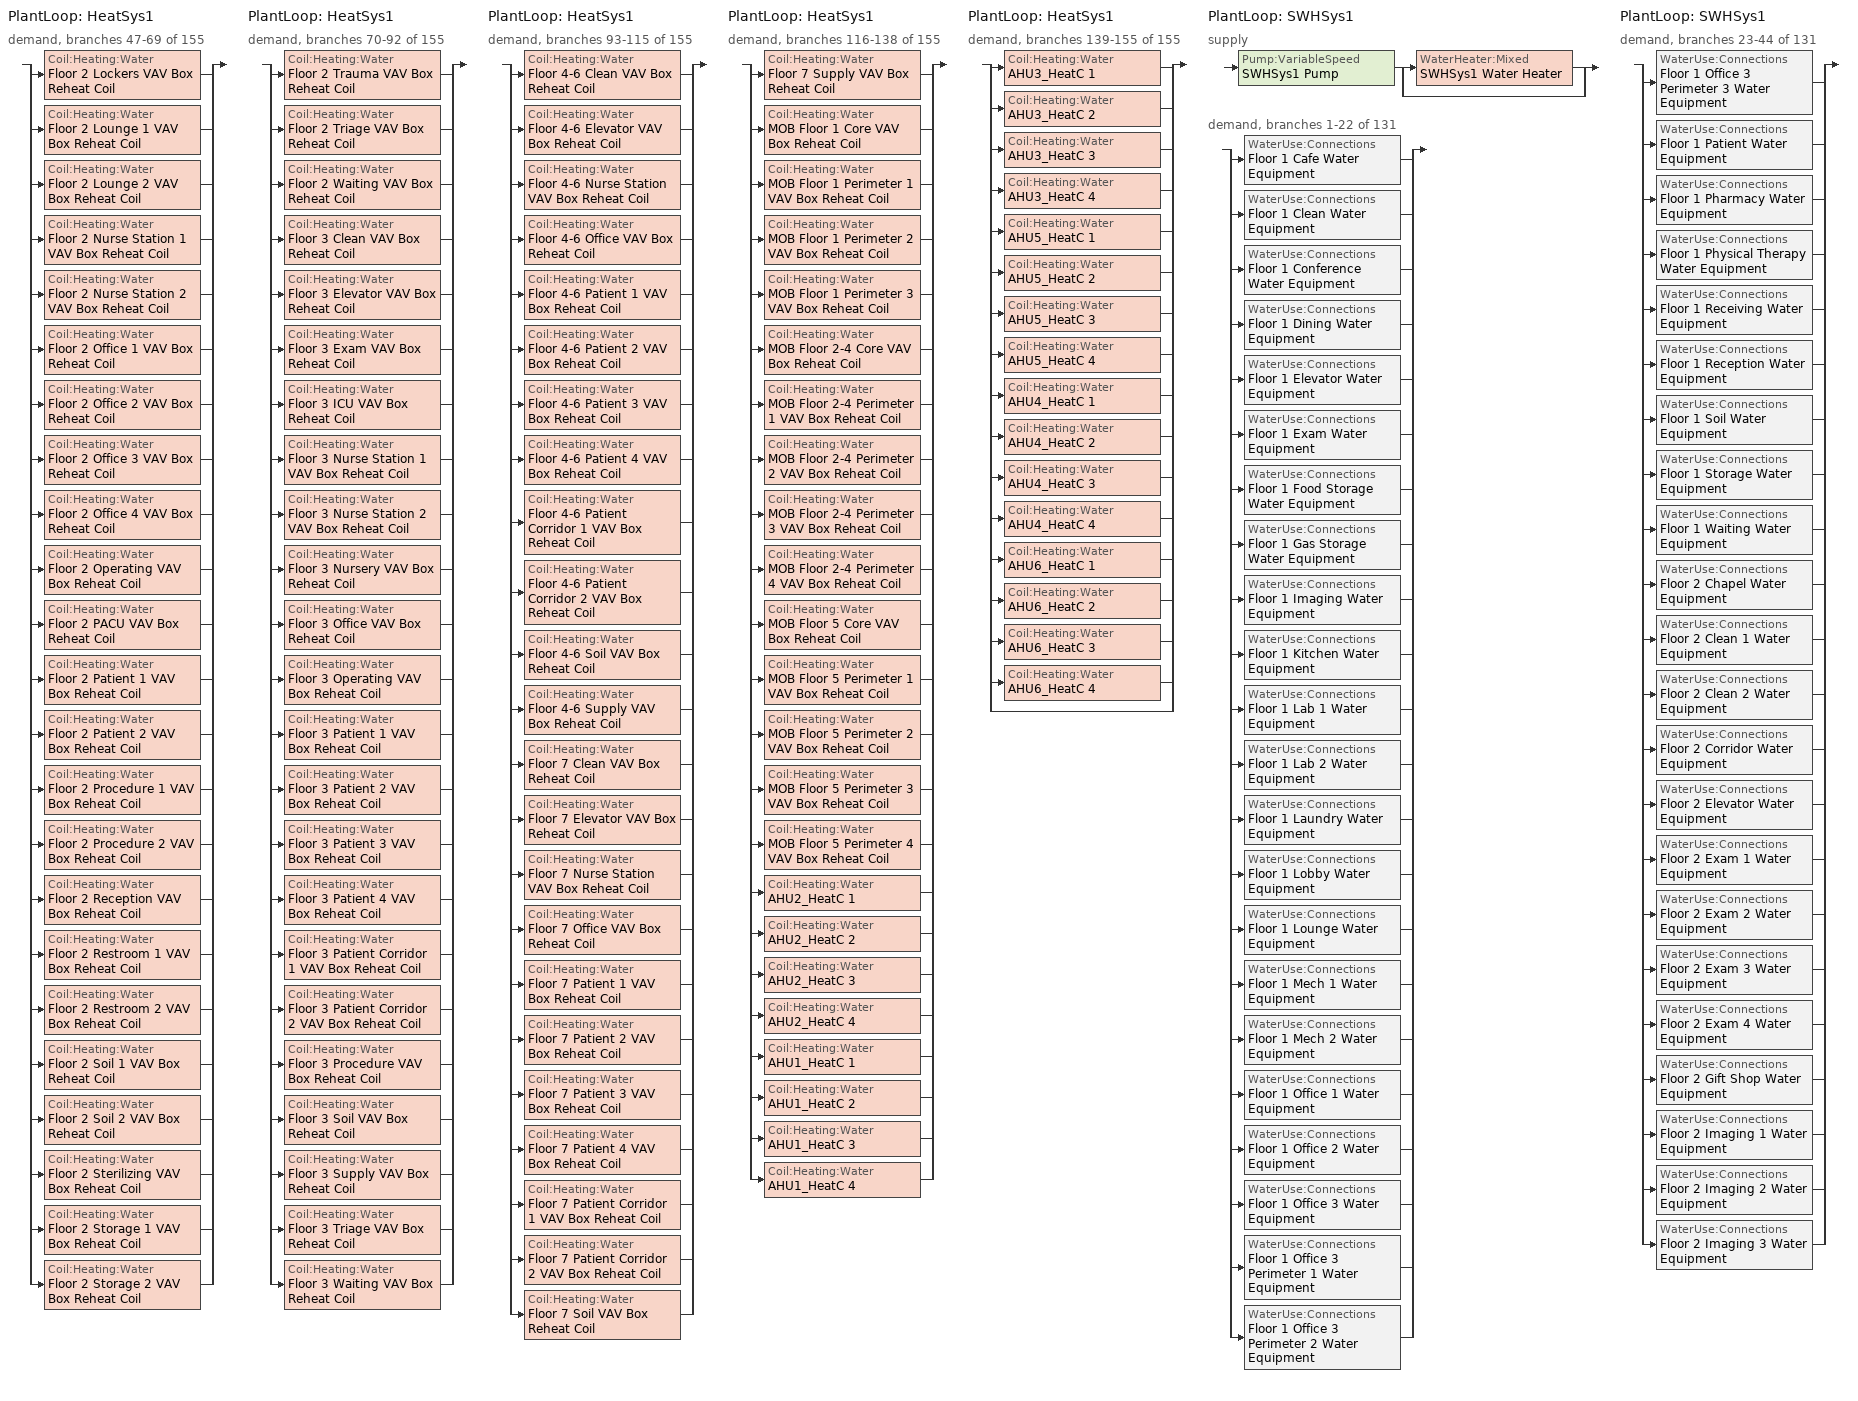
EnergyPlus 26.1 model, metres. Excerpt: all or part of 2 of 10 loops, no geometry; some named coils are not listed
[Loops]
PlantLoop 'HeatSys1'
 demand, branches 47-69 of 155: split
  | Coil:Heating:Water 'Floor 2 Lockers VAV Box Reheat Coil'
  | Coil:Heating:Water 'Floor 2 Lounge 1 VAV Box Reheat Coil'
  | Coil:Heating:Water 'Floor 2 Lounge 2 VAV Box Reheat Coil'
  | Coil:Heating:Water 'Floor 2 Nurse Station 1 VAV Box Reheat Coil'
  | Coil:Heating:Water 'Floor 2 Nurse Station 2 VAV Box Reheat Coil'
  | Coil:Heating:Water 'Floor 2 Office 1 VAV Box Reheat Coil'
  | Coil:Heating:Water 'Floor 2 Office 2 VAV Box Reheat Coil'
  | Coil:Heating:Water 'Floor 2 Office 3 VAV Box Reheat Coil'
  | Coil:Heating:Water 'Floor 2 Office 4 VAV Box Reheat Coil'
  | Coil:Heating:Water 'Floor 2 Operating VAV Box Reheat Coil'
  | Coil:Heating:Water 'Floor 2 PACU VAV Box Reheat Coil'
  | Coil:Heating:Water 'Floor 2 Patient 1 VAV Box Reheat Coil'
  | Coil:Heating:Water 'Floor 2 Patient 2 VAV Box Reheat Coil'
  | Coil:Heating:Water 'Floor 2 Procedure 1 VAV Box Reheat Coil'
  | Coil:Heating:Water 'Floor 2 Procedure 2 VAV Box Reheat Coil'
  | Coil:Heating:Water 'Floor 2 Reception VAV Box Reheat Coil'
  | Coil:Heating:Water 'Floor 2 Restroom 1 VAV Box Reheat Coil'
  | Coil:Heating:Water 'Floor 2 Restroom 2 VAV Box Reheat Coil'
  | Coil:Heating:Water 'Floor 2 Soil 1 VAV Box Reheat Coil'
  | Coil:Heating:Water 'Floor 2 Soil 2 VAV Box Reheat Coil'
  | Coil:Heating:Water 'Floor 2 Sterilizing VAV Box Reheat Coil'
  | Coil:Heating:Water 'Floor 2 Storage 1 VAV Box Reheat Coil'
  | Coil:Heating:Water 'Floor 2 Storage 2 VAV Box Reheat Coil'
PlantLoop 'HeatSys1'
 demand, branches 70-92 of 155: split
  | Coil:Heating:Water 'Floor 2 Trauma VAV Box Reheat Coil'
  | Coil:Heating:Water 'Floor 2 Triage VAV Box Reheat Coil'
  | Coil:Heating:Water 'Floor 2 Waiting VAV Box Reheat Coil'
  | Coil:Heating:Water 'Floor 3 Clean VAV Box Reheat Coil'
  | Coil:Heating:Water 'Floor 3 Elevator VAV Box Reheat Coil'
  | Coil:Heating:Water 'Floor 3 Exam VAV Box Reheat Coil'
  | Coil:Heating:Water 'Floor 3 ICU VAV Box Reheat Coil'
  | Coil:Heating:Water 'Floor 3 Nurse Station 1 VAV Box Reheat Coil'
  | Coil:Heating:Water 'Floor 3 Nurse Station 2 VAV Box Reheat Coil'
  | Coil:Heating:Water 'Floor 3 Nursery VAV Box Reheat Coil'
  | Coil:Heating:Water 'Floor 3 Office VAV Box Reheat Coil'
  | Coil:Heating:Water 'Floor 3 Operating VAV Box Reheat Coil'
  | Coil:Heating:Water 'Floor 3 Patient 1 VAV Box Reheat Coil'
  | Coil:Heating:Water 'Floor 3 Patient 2 VAV Box Reheat Coil'
  | Coil:Heating:Water 'Floor 3 Patient 3 VAV Box Reheat Coil'
  | Coil:Heating:Water 'Floor 3 Patient 4 VAV Box Reheat Coil'
  | Coil:Heating:Water 'Floor 3 Patient Corridor 1 VAV Box Reheat Coil'
  | Coil:Heating:Water 'Floor 3 Patient Corridor 2 VAV Box Reheat Coil'
  | Coil:Heating:Water 'Floor 3 Procedure VAV Box Reheat Coil'
  | Coil:Heating:Water 'Floor 3 Soil VAV Box Reheat Coil'
  | Coil:Heating:Water 'Floor 3 Supply VAV Box Reheat Coil'
  | Coil:Heating:Water 'Floor 3 Triage VAV Box Reheat Coil'
  | Coil:Heating:Water 'Floor 3 Waiting VAV Box Reheat Coil'
PlantLoop 'HeatSys1'
 demand, branches 93-115 of 155: split
  | Coil:Heating:Water 'Floor 4-6 Clean VAV Box Reheat Coil'
  | Coil:Heating:Water 'Floor 4-6 Elevator VAV Box Reheat Coil'
  | Coil:Heating:Water 'Floor 4-6 Nurse Station VAV Box Reheat Coil'
  | Coil:Heating:Water 'Floor 4-6 Office VAV Box Reheat Coil'
  | Coil:Heating:Water 'Floor 4-6 Patient 1 VAV Box Reheat Coil'
  | Coil:Heating:Water 'Floor 4-6 Patient 2 VAV Box Reheat Coil'
  | Coil:Heating:Water 'Floor 4-6 Patient 3 VAV Box Reheat Coil'
  | Coil:Heating:Water 'Floor 4-6 Patient 4 VAV Box Reheat Coil'
  | Coil:Heating:Water 'Floor 4-6 Patient Corridor 1 VAV Box Reheat Coil'
  | Coil:Heating:Water 'Floor 4-6 Patient Corridor 2 VAV Box Reheat Coil'
  | Coil:Heating:Water 'Floor 4-6 Soil VAV Box Reheat Coil'
  | Coil:Heating:Water 'Floor 4-6 Supply VAV Box Reheat Coil'
  | Coil:Heating:Water 'Floor 7 Clean VAV Box Reheat Coil'
  | Coil:Heating:Water 'Floor 7 Elevator VAV Box Reheat Coil'
  | Coil:Heating:Water 'Floor 7 Nurse Station VAV Box Reheat Coil'
  | Coil:Heating:Water 'Floor 7 Office VAV Box Reheat Coil'
  | Coil:Heating:Water 'Floor 7 Patient 1 VAV Box Reheat Coil'
  | Coil:Heating:Water 'Floor 7 Patient 2 VAV Box Reheat Coil'
  | Coil:Heating:Water 'Floor 7 Patient 3 VAV Box Reheat Coil'
  | Coil:Heating:Water 'Floor 7 Patient 4 VAV Box Reheat Coil'
  | Coil:Heating:Water 'Floor 7 Patient Corridor 1 VAV Box Reheat Coil'
  | Coil:Heating:Water 'Floor 7 Patient Corridor 2 VAV Box Reheat Coil'
  | Coil:Heating:Water 'Floor 7 Soil VAV Box Reheat Coil'
PlantLoop 'HeatSys1'
 demand, branches 116-138 of 155: split
  | Coil:Heating:Water 'Floor 7 Supply VAV Box Reheat Coil'
  | Coil:Heating:Water 'MOB Floor 1 Core VAV Box Reheat Coil'
  | Coil:Heating:Water 'MOB Floor 1 Perimeter 1 VAV Box Reheat Coil'
  | Coil:Heating:Water 'MOB Floor 1 Perimeter 2 VAV Box Reheat Coil'
  | Coil:Heating:Water 'MOB Floor 1 Perimeter 3 VAV Box Reheat Coil'
  | Coil:Heating:Water 'MOB Floor 2-4 Core VAV Box Reheat Coil'
  | Coil:Heating:Water 'MOB Floor 2-4 Perimeter 1 VAV Box Reheat Coil'
  | Coil:Heating:Water 'MOB Floor 2-4 Perimeter 2 VAV Box Reheat Coil'
  | Coil:Heating:Water 'MOB Floor 2-4 Perimeter 3 VAV Box Reheat Coil'
  | Coil:Heating:Water 'MOB Floor 2-4 Perimeter 4 VAV Box Reheat Coil'
  | Coil:Heating:Water 'MOB Floor 5 Core VAV Box Reheat Coil'
  | Coil:Heating:Water 'MOB Floor 5 Perimeter 1 VAV Box Reheat Coil'
  | Coil:Heating:Water 'MOB Floor 5 Perimeter 2 VAV Box Reheat Coil'
  | Coil:Heating:Water 'MOB Floor 5 Perimeter 3 VAV Box Reheat Coil'
  | Coil:Heating:Water 'MOB Floor 5 Perimeter 4 VAV Box Reheat Coil'
  | Coil:Heating:Water 'AHU2_HeatC 1'
  | Coil:Heating:Water 'AHU2_HeatC 2'
  | Coil:Heating:Water 'AHU2_HeatC 3'
  | Coil:Heating:Water 'AHU2_HeatC 4'
  | Coil:Heating:Water 'AHU1_HeatC 1'
  | Coil:Heating:Water 'AHU1_HeatC 2'
  | Coil:Heating:Water 'AHU1_HeatC 3'
  | Coil:Heating:Water 'AHU1_HeatC 4'
PlantLoop 'HeatSys1'
 demand, branches 139-155 of 155: split
  | Coil:Heating:Water 'AHU3_HeatC 1'
  | Coil:Heating:Water 'AHU3_HeatC 2'
  | Coil:Heating:Water 'AHU3_HeatC 3'
  | Coil:Heating:Water 'AHU3_HeatC 4'
  | Coil:Heating:Water 'AHU5_HeatC 1'
  | Coil:Heating:Water 'AHU5_HeatC 2'
  | Coil:Heating:Water 'AHU5_HeatC 3'
  | Coil:Heating:Water 'AHU5_HeatC 4'
  | Coil:Heating:Water 'AHU4_HeatC 1'
  | Coil:Heating:Water 'AHU4_HeatC 2'
  | Coil:Heating:Water 'AHU4_HeatC 3'
  | Coil:Heating:Water 'AHU4_HeatC 4'
  | Coil:Heating:Water 'AHU6_HeatC 1'
  | Coil:Heating:Water 'AHU6_HeatC 2'
  | Coil:Heating:Water 'AHU6_HeatC 3'
  | Coil:Heating:Water 'AHU6_HeatC 4'
  | bypass
PlantLoop 'SWHSys1'
 supply: Pump:VariableSpeed 'SWHSys1 Pump' > split
  | WaterHeater:Mixed 'SWHSys1 Water Heater'
  | bypass
 demand, branches 1-22 of 131: split
  | WaterUse:Connections 'Floor 1 Cafe Water Equipment'
  | WaterUse:Connections 'Floor 1 Clean Water Equipment'
  | WaterUse:Connections 'Floor 1 Conference Water Equipment'
  | WaterUse:Connections 'Floor 1 Dining Water Equipment'
  | WaterUse:Connections 'Floor 1 Elevator Water Equipment'
  | WaterUse:Connections 'Floor 1 Exam Water Equipment'
  | WaterUse:Connections 'Floor 1 Food Storage Water Equipment'
  | WaterUse:Connections 'Floor 1 Gas Storage Water Equipment'
  | WaterUse:Connections 'Floor 1 Imaging Water Equipment'
  | WaterUse:Connections 'Floor 1 Kitchen Water Equipment'
  | WaterUse:Connections 'Floor 1 Lab 1 Water Equipment'
  | WaterUse:Connections 'Floor 1 Lab 2 Water Equipment'
  | WaterUse:Connections 'Floor 1 Laundry Water Equipment'
  | WaterUse:Connections 'Floor 1 Lobby Water Equipment'
  | WaterUse:Connections 'Floor 1 Lounge Water Equipment'
  | WaterUse:Connections 'Floor 1 Mech 1 Water Equipment'
  | WaterUse:Connections 'Floor 1 Mech 2 Water Equipment'
  | WaterUse:Connections 'Floor 1 Office 1 Water Equipment'
  | WaterUse:Connections 'Floor 1 Office 2 Water Equipment'
  | WaterUse:Connections 'Floor 1 Office 3 Water Equipment'
  | WaterUse:Connections 'Floor 1 Office 3 Perimeter 1 Water Equipment'
  | WaterUse:Connections 'Floor 1 Office 3 Perimeter 2 Water Equipment'
PlantLoop 'SWHSys1'
 demand, branches 23-44 of 131: split
  | WaterUse:Connections 'Floor 1 Office 3 Perimeter 3 Water Equipment'
  | WaterUse:Connections 'Floor 1 Patient Water Equipment'
  | WaterUse:Connections 'Floor 1 Pharmacy Water Equipment'
  | WaterUse:Connections 'Floor 1 Physical Therapy Water Equipment'
  | WaterUse:Connections 'Floor 1 Receiving Water Equipment'
  | WaterUse:Connections 'Floor 1 Reception Water Equipment'
  | WaterUse:Connections 'Floor 1 Soil Water Equipment'
  | WaterUse:Connections 'Floor 1 Storage Water Equipment'
  | WaterUse:Connections 'Floor 1 Waiting Water Equipment'
  | WaterUse:Connections 'Floor 2 Chapel Water Equipment'
  | WaterUse:Connections 'Floor 2 Clean 1 Water Equipment'
  | WaterUse:Connections 'Floor 2 Clean 2 Water Equipment'
  | WaterUse:Connections 'Floor 2 Corridor Water Equipment'
  | WaterUse:Connections 'Floor 2 Elevator Water Equipment'
  | WaterUse:Connections 'Floor 2 Exam 1 Water Equipment'
  | WaterUse:Connections 'Floor 2 Exam 2 Water Equipment'
  | WaterUse:Connections 'Floor 2 Exam 3 Water Equipment'
  | WaterUse:Connections 'Floor 2 Exam 4 Water Equipment'
  | WaterUse:Connections 'Floor 2 Gift Shop Water Equipment'
  | WaterUse:Connections 'Floor 2 Imaging 1 Water Equipment'
  | WaterUse:Connections 'Floor 2 Imaging 2 Water Equipment'
  | WaterUse:Connections 'Floor 2 Imaging 3 Water Equipment'
[Coil:Heating:Water] Availability schedule=ALWAYS_ON; Maximum water flow rate=Autosize; Performance input method=UFactorTimesAreaAndDesignWaterFlowRate; Rated capacity=Autosize; Rated inlet air temperature=16.6; Rated inlet water temperature=82.2; Rated outlet air temperature=32.2; Rated outlet water temperature=71.1; U factor times area value=Autosize
Floor 2 Lockers VAV Box Reheat Coil; Floor 2 Lounge 1 VAV Box Reheat Coil; Floor 2 Lounge 2 VAV Box Reheat Coil; Floor 2 Nurse Station 1 VAV Box Reheat Coil; Floor 2 Nurse Station 2 VAV Box Reheat Coil; Floor 2 Office 1 VAV Box Reheat Coil; Floor 2 Office 2 VAV Box Reheat Coil; Floor 2 Office 3 VAV Box Reheat Coil; Floor 2 Office 4 VAV Box Reheat Coil; Floor 2 Operating VAV Box Reheat Coil; Floor 2 PACU VAV Box Reheat Coil; Floor 2 Patient 1 VAV Box Reheat Coil; Floor 2 Patient 2 VAV Box Reheat Coil; Floor 2 Procedure 1 VAV Box Reheat Coil; Floor 2 Procedure 2 VAV Box Reheat Coil; Floor 2 Reception VAV Box Reheat Coil; Floor 2 Restroom 1 VAV Box Reheat Coil; Floor 2 Restroom 2 VAV Box Reheat Coil; Floor 2 Soil 1 VAV Box Reheat Coil; Floor 2 Soil 2 VAV Box Reheat Coil; Floor 2 Sterilizing VAV Box Reheat Coil; Floor 2 Storage 1 VAV Box Reheat Coil; Floor 2 Storage 2 VAV Box Reheat Coil; Floor 2 Trauma VAV Box Reheat Coil; Floor 2 Triage VAV Box Reheat Coil; Floor 2 Waiting VAV Box Reheat Coil; Floor 3 Clean VAV Box Reheat Coil; Floor 3 Elevator VAV Box Reheat Coil; Floor 3 Exam VAV Box Reheat Coil; Floor 3 ICU VAV Box Reheat Coil; Floor 3 Nurse Station 1 VAV Box Reheat Coil; Floor 3 Nurse Station 2 VAV Box Reheat Coil; Floor 3 Nursery VAV Box Reheat Coil; Floor 3 Office VAV Box Reheat Coil; Floor 3 Operating VAV Box Reheat Coil; Floor 3 Patient 1 VAV Box Reheat Coil; Floor 3 Patient 2 VAV Box Reheat Coil; Floor 3 Patient 3 VAV Box Reheat Coil; Floor 3 Patient 4 VAV Box Reheat Coil; Floor 3 Patient Corridor 1 VAV Box Reheat Coil; Floor 3 Patient Corridor 2 VAV Box Reheat Coil; Floor 3 Procedure VAV Box Reheat Coil; Floor 3 Soil VAV Box Reheat Coil; Floor 3 Supply VAV Box Reheat Coil; Floor 3 Triage VAV Box Reheat Coil; Floor 3 Waiting VAV Box Reheat Coil; Floor 4-6 Clean VAV Box Reheat Coil; Floor 4-6 Elevator VAV Box Reheat Coil; Floor 4-6 Nurse Station VAV Box Reheat Coil; Floor 4-6 Office VAV Box Reheat Coil; Floor 4-6 Patient 1 VAV Box Reheat Coil; Floor 4-6 Patient 2 VAV Box Reheat Coil; Floor 4-6 Patient 3 VAV Box Reheat Coil; Floor 4-6 Patient 4 VAV Box Reheat Coil; Floor 4-6 Patient Corridor 1 VAV Box Reheat Coil; Floor 4-6 Patient Corridor 2 VAV Box Reheat Coil; Floor 4-6 Soil VAV Box Reheat Coil; Floor 4-6 Supply VAV Box Reheat Coil; Floor 7 Clean VAV Box Reheat Coil; Floor 7 Elevator VAV Box Reheat Coil; Floor 7 Nurse Station VAV Box Reheat Coil; Floor 7 Office VAV Box Reheat Coil; Floor 7 Patient 1 VAV Box Reheat Coil; Floor 7 Patient 2 VAV Box Reheat Coil; Floor 7 Patient 3 VAV Box Reheat Coil; Floor 7 Patient 4 VAV Box Reheat Coil; Floor 7 Patient Corridor 1 VAV Box Reheat Coil; Floor 7 Patient Corridor 2 VAV Box Reheat Coil; Floor 7 Soil VAV Box Reheat Coil; Floor 7 Supply VAV Box Reheat Coil; MOB Floor 1 Core VAV Box Reheat Coil; MOB Floor 1 Perimeter 1 VAV Box Reheat Coil; MOB Floor 1 Perimeter 2 VAV Box Reheat Coil; MOB Floor 1 Perimeter 3 VAV Box Reheat Coil; MOB Floor 2-4 Core VAV Box Reheat Coil; MOB Floor 2-4 Perimeter 1 VAV Box Reheat Coil; MOB Floor 2-4 Perimeter 2 VAV Box Reheat Coil; MOB Floor 2-4 Perimeter 3 VAV Box Reheat Coil; MOB Floor 2-4 Perimeter 4 VAV Box Reheat Coil; MOB Floor 5 Core VAV Box Reheat Coil; MOB Floor 5 Perimeter 1 VAV Box Reheat Coil; MOB Floor 5 Perimeter 2 VAV Box Reheat Coil; MOB Floor 5 Perimeter 3 VAV Box Reheat Coil; MOB Floor 5 Perimeter 4 VAV Box Reheat Coil
[EnergyManagementSystem:Program]
Flr_2_Off_2_Coil_Reheat_Energy_Program: IF (AHU_2_CCoil_Energy > 0 && AHU_2_HCoil1_Energy > 0); SET AHU_2_Problem = AHU_2_Problem + 1; ELSEIF (Flr_2_Off_2_Load <= 0); SET Flr_2_Off_2_RE = Flr_2_Off_2_RE + Flr_2_Off_2_Coil_Energy; ELSEIF (AHU_2_HCoil1_Energy > 0 && AHU_2_CCoil_Energy == 0); SET Flr_2_Off_2_Heat = Flr_2_Off_2_Heat + Flr_2_Off_2_Coil_Energy; ELSEIF (AHU_2_CCoil_Energy > 0 && AHU_2_HCoil1_Energy == 0); SET Flr_2_Off_2_DT1 = Flr_2_Off_2_Coil_Outlet_Air_Temp - Flr_2_Off_2_Coil_Inlet_Air_Temp; SET Flr_2_Off_2_DT2 = @Max (AHU_2_CoolC_Inlet_Node_Temp - AHU_2_Fan_Out) 0; IF Flr_2_Off_2_DT1 > 0.0; SET Flr_2_Off_2_Ratio = @Min (Flr_2_Off_2_DT2 / Flr_2_Off_2_DT1) 1; ELSE; SET Flr_2_Off_2_Ratio = 1.0; ENDIF; SET Flr_2_Off_2_RE = Flr_2_Off_2_RE + (Flr_2_Off_2_Ratio * Flr_2_Off_2_Coil_Energy); SET Flr_2_Off_2_Heat = Flr_2_Off_2_Heat + ((1-Flr_2_Off_2_Ratio) * Flr_2_Off_2_Coil_Energy); ELSEIF (AHU_2_CCoil_Energy == 0 && AHU_2_HCoil1_Energy == 0); SET AHU_2_Economize = AHU_2_Economize + 1; SET Flr_2_Off_2_Heat = Flr_2_Off_2_Heat + Flr_2_Off_2_Coil_Energy; ENDIF
Flr_2_Off_3_Coil_Reheat_Energy_Program: IF (AHU_2_CCoil_Energy > 0 && AHU_2_HCoil1_Energy > 0); SET AHU_2_Problem = AHU_2_Problem + 1; ELSEIF (Flr_2_Off_3_Load <= 0); SET Flr_2_Off_3_RE = Flr_2_Off_3_RE + Flr_2_Off_3_Coil_Energy; ELSEIF (AHU_2_HCoil1_Energy > 0 && AHU_2_CCoil_Energy == 0); SET Flr_2_Off_3_Heat = Flr_2_Off_3_Heat + Flr_2_Off_3_Coil_Energy; ELSEIF (AHU_2_CCoil_Energy > 0 && AHU_2_HCoil1_Energy == 0); SET Flr_2_Off_3_DT1 = Flr_2_Off_3_Coil_Outlet_Air_Temp - Flr_2_Off_3_Coil_Inlet_Air_Temp; SET Flr_2_Off_3_DT2 = @Max (AHU_2_CoolC_Inlet_Node_Temp - AHU_2_Fan_Out) 0; IF Flr_2_Off_3_DT1 > 0.0; SET Flr_2_Off_3_Ratio = @Min (Flr_2_Off_3_DT2 / Flr_2_Off_3_DT1) 1; ELSE; SET Flr_2_Off_3_Ratio = 1.0; ENDIF; SET Flr_2_Off_3_RE = Flr_2_Off_3_RE + (Flr_2_Off_3_Ratio * Flr_2_Off_3_Coil_Energy); SET Flr_2_Off_3_Heat = Flr_2_Off_3_Heat + ((1-Flr_2_Off_3_Ratio) * Flr_2_Off_3_Coil_Energy); ELSEIF (AHU_2_CCoil_Energy == 0 && AHU_2_HCoil1_Energy == 0); SET AHU_2_Economize = AHU_2_Economize + 1; SET Flr_2_Off_3_Heat = Flr_2_Off_3_Heat + Flr_2_Off_3_Coil_Energy; ENDIF
Flr_2_Off_4_Coil_Reheat_Energy_Program: IF (AHU_2_CCoil_Energy > 0 && AHU_2_HCoil1_Energy > 0); SET AHU_2_Problem = AHU_2_Problem + 1; ELSEIF (Flr_2_Off_4_Load <= 0); SET Flr_2_Off_4_RE = Flr_2_Off_4_RE + Flr_2_Off_4_Coil_Energy; ELSEIF (AHU_2_HCoil1_Energy > 0 && AHU_2_CCoil_Energy == 0); SET Flr_2_Off_4_Heat = Flr_2_Off_4_Heat + Flr_2_Off_4_Coil_Energy; ELSEIF (AHU_2_CCoil_Energy > 0 && AHU_2_HCoil1_Energy == 0); SET Flr_2_Off_4_DT1 = Flr_2_Off_4_Coil_Outlet_Air_Temp - Flr_2_Off_4_Coil_Inlet_Air_Temp; SET Flr_2_Off_4_DT2 = @Max (AHU_2_CoolC_Inlet_Node_Temp - AHU_2_Fan_Out) 0; IF Flr_2_Off_4_DT1 > 0.0; SET Flr_2_Off_4_Ratio = @Min (Flr_2_Off_4_DT2 / Flr_2_Off_4_DT1) 1; ELSE; SET Flr_2_Off_4_Ratio = 1.0; ENDIF; SET Flr_2_Off_4_RE = Flr_2_Off_4_RE + (Flr_2_Off_4_Ratio * Flr_2_Off_4_Coil_Energy); SET Flr_2_Off_4_Heat = Flr_2_Off_4_Heat + ((1-Flr_2_Off_4_Ratio) * Flr_2_Off_4_Coil_Energy); ELSEIF (AHU_2_CCoil_Energy == 0 && AHU_2_HCoil1_Energy == 0); SET AHU_2_Economize = AHU_2_Economize + 1; SET Flr_2_Off_4_Heat = Flr_2_Off_4_Heat + Flr_2_Off_4_Coil_Energy; ENDIF
Flr_2_PACU_Coil_Reheat_Energy_Program: IF (AHU_2_CCoil_Energy > 0 && AHU_2_HCoil1_Energy > 0); SET AHU_2_Problem = AHU_2_Problem + 1; ELSEIF (Flr_2_PACU_Load <= 0); SET Flr_2_PACU_RE = Flr_2_PACU_RE + Flr_2_PACU_Coil_Energy; ELSEIF (AHU_2_HCoil1_Energy > 0 && AHU_2_CCoil_Energy == 0); SET Flr_2_PACU_Heat = Flr_2_PACU_Heat + Flr_2_PACU_Coil_Energy; ELSEIF (AHU_2_CCoil_Energy > 0 && AHU_2_HCoil1_Energy == 0); SET Flr_2_PACU_DT1 = Flr_2_PACU_Coil_Outlet_Air_Temp - Flr_2_PACU_Coil_Inlet_Air_Temp; SET Flr_2_PACU_DT2 = @Max (AHU_2_CoolC_Inlet_Node_Temp - AHU_2_Fan_Out) 0; IF Flr_2_PACU_DT1 > 0.0; SET Flr_2_PACU_Ratio = @Min (Flr_2_PACU_DT2 / Flr_2_PACU_DT1) 1; ELSE; SET Flr_2_PACU_Ratio = 1.0; ENDIF; SET Flr_2_PACU_RE = Flr_2_PACU_RE + (Flr_2_PACU_Ratio * Flr_2_PACU_Coil_Energy); SET Flr_2_PACU_Heat = Flr_2_PACU_Heat + ((1-Flr_2_PACU_Ratio) * Flr_2_PACU_Coil_Energy); ELSEIF (AHU_2_CCoil_Energy == 0 && AHU_2_HCoil1_Energy == 0); SET AHU_2_Economize = AHU_2_Economize + 1; SET Flr_2_PACU_Heat = Flr_2_PACU_Heat + Flr_2_PACU_Coil_Energy; ENDIF
[PlantEquipmentList]
SWHSys1 Equipment List: SWHSys1 Water Heater, WaterHeater:Mixed
[PlantEquipmentOperation:HeatingLoad]
SWHSys1 Operation Scheme: Load range 1 lower limit=0; Load range 1 upper limit=1e+15; Range 1 equipment list=SWHSys1 Equipment List
[PlantEquipmentOperationSchemes]
SWHSys1 Loop Operation Scheme List: Control scheme 1=SWHSys1 Operation Scheme; Control scheme 1 schedule=PlantOnSched
[PlantLoop]
SWHSys1: Fluid type=Water; Load distribution scheme=Optimal; Maximum loop flow rate=Autosize; Maximum loop temperature=60; Minimum loop flow rate=0; Minimum loop temperature=10; Plant equipment operation scheme=SWHSys1 Loop Operation Scheme List; Plant loop volume=Autocalculate
[Pump:VariableSpeed]
SWHSys1 Pump: Design maximum flow rate=Autosize; Design minimum flow rate=0; Design power consumption=Autosize; Design pump head=0.1; Fraction of motor inefficiencies to fluid stream=0; Motor efficiency=1; Pump control type=Intermittent; Coefficient 1 of the part load performance curve=0; Coefficient 2 of the part load performance curve=1; Coefficient 3 of the part load performance curve=0; Coefficient 4 of the part load performance curve=0
[SetpointManager:Scheduled]
SWHSys1 Loop Setpoint Manager: Control variable=Temperature; Schedule=SWHSys1-Loop-Temp-Schedule; Setpoint node or nodelist=SWHSys1 Supply Outlet Node
[Sizing:Plant]
SWHSys1: Design loop exit temperature=60; Loop design temperature difference=5; Loop type=Heating
[WaterHeater:Mixed]
SWHSys1 Water Heater: Ambient temperature indicator=Schedule; Ambient temperature schedule=SWHSys1 Water Heater Ambient Temperature Schedule Name; Deadband temperature difference=2; Heater control type=Cycle; Heater fuel type=NaturalGas; Heater maximum capacity=845000; Heater thermal efficiency=0.8; Indirect water heating recovery time=1.5; Maximum temperature limit=82.2222; Off cycle loss coefficient to ambient temperature=6; Off cycle parasitic fuel consumption rate=20; Off cycle parasitic fuel type=NaturalGas; Off cycle parasitic heat fraction to tank=0.8; On cycle loss coefficient to ambient temperature=6; On cycle parasitic fuel type=NaturalGas; Setpoint temperature schedule=SWHSys1 Water Heater Setpoint Temperature Schedule Name; Source side design flow rate=Autosize; Source side effectiveness=1; Tank volume=3; Use side design flow rate=Autosize; Use side effectiveness=1
[WaterUse:Connections]
Name | Water use equipment name 1
Floor 1 Cafe Water Equipment | Floor 1 Cafe Water Equipment
Floor 1 Clean Water Equipment | Floor 1 Clean Water Equipment
Floor 1 Conference Water Equipment | Floor 1 Conference Water Equipment
Floor 1 Dining Water Equipment | Floor 1 Dining Water Equipment
Floor 1 Elevator Water Equipment | Floor 1 Elevator Water Equipment
Floor 1 Exam Water Equipment | Floor 1 Exam Water Equipment
Floor 1 Food Storage Water Equipment | Floor 1 Food Storage Water Equipment
Floor 1 Gas Storage Water Equipment | Floor 1 Gas Storage Water Equipment
Floor 1 Imaging Water Equipment | Floor 1 Imaging Water Equipment
Floor 1 Kitchen Water Equipment | Floor 1 Kitchen Water Equipment
Floor 1 Lab 1 Water Equipment | Floor 1 Lab 1 Water Equipment
Floor 1 Lab 2 Water Equipment | Floor 1 Lab 2 Water Equipment
Floor 1 Laundry Water Equipment | Floor 1 Laundry Water Equipment
Floor 1 Lobby Water Equipment | Floor 1 Lobby Water Equipment
Floor 1 Lounge Water Equipment | Floor 1 Lounge Water Equipment
Floor 1 Mech 1 Water Equipment | Floor 1 Mech 1 Water Equipment
Floor 1 Mech 2 Water Equipment | Floor 1 Mech 2 Water Equipment
Floor 1 Office 1 Water Equipment | Floor 1 Office 1 Water Equipment
Floor 1 Office 2 Water Equipment | Floor 1 Office 2 Water Equipment
Floor 1 Office 3 Perimeter 1 Water Equipment | Floor 1 Office 3 Perimeter 1 Water Equipment
Floor 1 Office 3 Perimeter 2 Water Equipment | Floor 1 Office 3 Perimeter 2 Water Equipment
Floor 1 Office 3 Perimeter 3 Water Equipment | Floor 1 Office 3 Perimeter 3 Water Equipment
Floor 1 Office 3 Water Equipment | Floor 1 Office 3 Water Equipment
Floor 1 Patient Water Equipment | Floor 1 Patient Water Equipment
Floor 1 Pharmacy Water Equipment | Floor 1 Pharmacy Water Equipment
Floor 1 Physical Therapy Water Equipment | Floor 1 Physical Therapy Water Equipment
Floor 1 Receiving Water Equipment | Floor 1 Receiving Water Equipment
Floor 1 Reception Water Equipment | Floor 1 Reception Water Equipment
Floor 1 Soil Water Equipment | Floor 1 Soil Water Equipment
Floor 1 Storage Water Equipment | Floor 1 Storage Water Equipment
Floor 1 Waiting Water Equipment | Floor 1 Waiting Water Equipment
Floor 2 Chapel Water Equipment | Floor 2 Chapel Water Equipment
Floor 2 Clean 1 Water Equipment | Floor 2 Clean 1 Water Equipment
Floor 2 Clean 2 Water Equipment | Floor 2 Clean 2 Water Equipment
Floor 2 Corridor Water Equipment | Floor 2 Corridor Water Equipment
Floor 2 Elevator Water Equipment | Floor 2 Elevator Water Equipment
Floor 2 Exam 1 Water Equipment | Floor 2 Exam 1 Water Equipment
Floor 2 Exam 2 Water Equipment | Floor 2 Exam 2 Water Equipment
Floor 2 Exam 3 Water Equipment | Floor 2 Exam 3 Water Equipment
Floor 2 Exam 4 Water Equipment | Floor 2 Exam 4 Water Equipment
Floor 2 Gift Shop Water Equipment | Floor 2 Gift Shop Water Equipment
Floor 2 Imaging 1 Water Equipment | Floor 2 Imaging 1 Water Equipment
Floor 2 Imaging 2 Water Equipment | Floor 2 Imaging 2 Water Equipment
Floor 2 Imaging 3 Water Equipment | Floor 2 Imaging 3 Water Equipment
[WaterUse:Equipment]
Name | Zone | Flow rate fraction schedule | Hot water supply temperature schedule | Latent fraction schedule | Peak flow rate | Sensible fraction schedule | Target temperature schedule
Floor 1 Cafe Water Equipment | Floor 1 Cafe | BLDG_OCC_SCH_DINING | Floor 1 Cafe Water Equipment Hot Supply Temp Sched | Floor 1 Cafe Water Equipment Latent fract sched | 0.000160163 | Floor 1 Cafe Water Equipment Sensible fract sched | Floor 1 Cafe Water Equipment Temp Sched
Floor 1 Clean Water Equipment | Floor 1 Clean | BLDG_OCC_SCH_24_7 | Floor 1 Clean Water Equipment Hot Supply Temp Sched | Floor 1 Clean Water Equipment Latent fract sched | 0 | Floor 1 Clean Water Equipment Sensible fract sched | Floor 1 Clean Water Equipment Temp Sched
Floor 1 Conference Water Equipment | Floor 1 Conference | BLDG_OCC_SCH_OFFICE | Floor 1 Conference Water Equipment Hot Supply Temp Sched | Floor 1 Conference Water Equipment Latent fract sched | 6.14151e-05 | Floor 1 Conference Water Equipment Sensible fract sched | Floor 1 Conference Water Equipment Temp Sched
Floor 1 Dining Water Equipment | Floor 1 Dining | BLDG_OCC_SCH_DINING | Floor 1 Dining Water Equipment Hot Supply Temp Sched | Floor 1 Dining Water Equipment Latent fract sched | 0.000137286 | Floor 1 Dining Water Equipment Sensible fract sched | Floor 1 Dining Water Equipment Temp Sched
Floor 1 Elevator Water Equipment | Floor 1 Elevator | BLDG_OCC_SCH_24_7 | Floor 1 Elevator Water Equipment Hot Supply Temp Sched | Floor 1 Elevator Water Equipment Latent fract sched | 0 | Floor 1 Elevator Water Equipment Sensible fract sched | Floor 1 Elevator Water Equipment Temp Sched
Floor 1 Exam Water Equipment | Floor 1 Exam | BLDG_OCC_SCH_OFFICE | Floor 1 Exam Water Equipment Hot Supply Temp Sched | Floor 1 Exam Water Equipment Latent fract sched | 5.25976e-06 | Floor 1 Exam Water Equipment Sensible fract sched | Floor 1 Exam Water Equipment Temp Sched
Floor 1 Food Storage Water Equipment | Floor 1 Food Storage | KITCHEN_SWH_SCH | Floor 1 Food Storage Water Equipment Hot Supply Temp Sched | Floor 1 Food Storage Water Equipment Latent fract sched | 0.00013985 | Floor 1 Food Storage Water Equipment Sensible fract sched | Floor 1 Food Storage Water Equipment Temp Sched
Floor 1 Gas Storage Water Equipment | Floor 1 Gas Storage | BLDG_OCC_SCH_24_7 | Floor 1 Gas Storage Water Equipment Hot Supply Temp Sched | Floor 1 Gas Storage Water Equipment Latent fract sched | 0 | Floor 1 Gas Storage Water Equipment Sensible fract sched | Floor 1 Gas Storage Water Equipment Temp Sched
Floor 1 Imaging Water Equipment | Floor 1 Imaging | BLDG_OCC_SCH_24_7 | Floor 1 Imaging Water Equipment Hot Supply Temp Sched | Floor 1 Imaging Water Equipment Latent fract sched | 6.05458e-06 | Floor 1 Imaging Water Equipment Sensible fract sched | Floor 1 Imaging Water Equipment Temp Sched
Floor 1 Kitchen Water Equipment | Floor 1 Kitchen | KITCHEN_SWH_SCH | Floor 1 Kitchen Water Equipment Hot Supply Temp Sched | Floor 1 Kitchen Water Equipment Latent fract sched | 0.00013985 | Floor 1 Kitchen Water Equipment Sensible fract sched | Floor 1 Kitchen Water Equipment Temp Sched
Floor 1 Lab 1 Water Equipment | Floor 1 Lab 1 | BLDG_OCC_SCH_24_7 | Floor 1 Lab 1 Water Equipment Hot Supply Temp Sched | Floor 1 Lab 1 Water Equipment Latent fract sched | 7.96655e-06 | Floor 1 Lab 1 Water Equipment Sensible fract sched | Floor 1 Lab 1 Water Equipment Temp Sched
Floor 1 Lab 2 Water Equipment | Floor 1 Lab 2 | BLDG_OCC_SCH_24_7 | Floor 1 Lab 2 Water Equipment Hot Supply Temp Sched | Floor 1 Lab 2 Water Equipment Latent fract sched | 1.9518e-05 | Floor 1 Lab 2 Water Equipment Sensible fract sched | Floor 1 Lab 2 Water Equipment Temp Sched
Floor 1 Laundry Water Equipment | Floor 1 Laundry | LAUNDRY_OCC_SCH | Floor 1 Laundry Water Equipment Hot Supply Temp Sched | Floor 1 Laundry Water Equipment Latent fract sched | 3.5643e-05 | Floor 1 Laundry Water Equipment Sensible fract sched | Floor 1 Laundry Water Equipment Temp Sched
Floor 1 Lobby Water Equipment | Floor 1 Lobby | BLDG_OCC_SCH_24_7 | Floor 1 Lobby Water Equipment Hot Supply Temp Sched | Floor 1 Lobby Water Equipment Latent fract sched | 1.49055e-05 | Floor 1 Lobby Water Equipment Sensible fract sched | Floor 1 Lobby Water Equipment Temp Sched
Floor 1 Lounge Water Equipment | Floor 1 Lounge | BLDG_OCC_SCH_24_7 | Floor 1 Lounge Water Equipment Hot Supply Temp Sched | Floor 1 Lounge Water Equipment Latent fract sched | 0 | Floor 1 Lounge Water Equipment Sensible fract sched | Floor 1 Lounge Water Equipment Temp Sched
Floor 1 Mech 1 Water Equipment | Floor 1 Mech 1 | BLDG_OCC_SCH_OFFICE | Floor 1 Mech 1 Water Equipment Hot Supply Temp Sched | Floor 1 Mech 1 Water Equipment Latent fract sched | 0 | Floor 1 Mech 1 Water Equipment Sensible fract sched | Floor 1 Mech 1 Water Equipment Temp Sched
Floor 1 Mech 2 Water Equipment | Floor 1 Mech 2 | BLDG_OCC_SCH_OFFICE | Floor 1 Mech 2 Water Equipment Hot Supply Temp Sched | Floor 1 Mech 2 Water Equipment Latent fract sched | 0 | Floor 1 Mech 2 Water Equipment Sensible fract sched | Floor 1 Mech 2 Water Equipment Temp Sched
Floor 1 Office 1 Water Equipment | Floor 1 Office 1 | BLDG_OCC_SCH_OFFICE | Floor 1 Office 1 Water Equipment Hot Supply Temp Sched | Floor 1 Office 1 Water Equipment Latent fract sched | 3.89358e-07 | Floor 1 Office 1 Water Equipment Sensible fract sched | Floor 1 Office 1 Water Equipment Temp Sched
Floor 1 Office 2 Water Equipment | Floor 1 Office 2 | BLDG_OCC_SCH_OFFICE | Floor 1 Office 2 Water Equipment Hot Supply Temp Sched | Floor 1 Office 2 Water Equipment Latent fract sched | 2.9988e-07 | Floor 1 Office 2 Water Equipment Sensible fract sched | Floor 1 Office 2 Water Equipment Temp Sched
Floor 1 Office 3 Perimeter 1 Water Equipment | Floor 1 Office 3 Perimeter 1 | BLDG_OCC_SCH_OFFICE | Floor 1 Office 3 Perimeter 1 Water Equipment Hot Supply Temp Sched | Floor 1 Office 3 Perimeter 1 Water Equipment Latent fract sched | 1.5234e-07 | Floor 1 Office 3 Perimeter 1 Water Equipment Sensible fract sched | Floor 1 Office 3 Perimeter 1 Water Equipment Temp Sched
Floor 1 Office 3 Perimeter 2 Water Equipment | Floor 1 Office 3 Perimeter 2 | BLDG_OCC_SCH_OFFICE | Floor 1 Office 3 Perimeter 2 Water Equipment Hot Supply Temp Sched | Floor 1 Office 3 Perimeter 2 Water Equipment Latent fract sched | 9.65482e-08 | Floor 1 Office 3 Perimeter 2 Water Equipment Sensible fract sched | Floor 1 Office 3 Perimeter 2 Water Equipment Temp Sched
Floor 1 Office 3 Perimeter 3 Water Equipment | Floor 1 Office 3 Perimeter 3 | BLDG_OCC_SCH_OFFICE | Floor 1 Office 3 Perimeter 3 Water Equipment Hot Supply Temp Sched | Floor 1 Office 3 Perimeter 3 Water Equipment Latent fract sched | 1.5234e-07 | Floor 1 Office 3 Perimeter 3 Water Equipment Sensible fract sched | Floor 1 Office 3 Perimeter 3 Water Equipment Temp Sched
Floor 1 Office 3 Water Equipment | Floor 1 Office 3 | BLDG_OCC_SCH_OFFICE | Floor 1 Office 3 Water Equipment Hot Supply Temp Sched | Floor 1 Office 3 Water Equipment Latent fract sched | 1.04436e-06 | Floor 1 Office 3 Water Equipment Sensible fract sched | Floor 1 Office 3 Water Equipment Temp Sched
Floor 1 Patient Water Equipment | Floor 1 Patient | PATIENT_SWH_SCH | Floor 1 Patient Water Equipment Hot Supply Temp Sched | Floor 1 Patient Water Equipment Latent fract sched | 1.93478e-05 | Floor 1 Patient Water Equipment Sensible fract sched | Floor 1 Patient Water Equipment Temp Sched
Floor 1 Pharmacy Water Equipment | Floor 1 Pharmacy | BLDG_OCC_SCH_24_7 | Floor 1 Pharmacy Water Equipment Hot Supply Temp Sched | Floor 1 Pharmacy Water Equipment Latent fract sched | 1.1979e-05 | Floor 1 Pharmacy Water Equipment Sensible fract sched | Floor 1 Pharmacy Water Equipment Temp Sched
Floor 1 Physical Therapy Water Equipment | Floor 1 Physical Therapy | BLDG_OCC_SCH_OFFICE | Floor 1 Physical Therapy Water Equipment Hot Supply Temp Sched | Floor 1 Physical Therapy Water Equipment Latent fract sched | 9.82276e-06 | Floor 1 Physical Therapy Water Equipment Sensible fract sched | Floor 1 Physical Therapy Water Equipment Temp Sched
Floor 1 Receiving Water Equipment | Floor 1 Receiving | BLDG_OCC_SCH_OFFICE | Floor 1 Receiving Water Equipment Hot Supply Temp Sched | Floor 1 Receiving Water Equipment Latent fract sched | 0 | Floor 1 Receiving Water Equipment Sensible fract sched | Floor 1 Receiving Water Equipment Temp Sched
Floor 1 Reception Water Equipment | Floor 1 Reception | BLDG_OCC_SCH_24_7 | Floor 1 Reception Water Equipment Hot Supply Temp Sched | Floor 1 Reception Water Equipment Latent fract sched | 0 | Floor 1 Reception Water Equipment Sensible fract sched | Floor 1 Reception Water Equipment Temp Sched
Floor 1 Soil Water Equipment | Floor 1 Soil | BLDG_OCC_SCH_24_7 | Floor 1 Soil Water Equipment Hot Supply Temp Sched | Floor 1 Soil Water Equipment Latent fract sched | 1.91197e-06 | Floor 1 Soil Water Equipment Sensible fract sched | Floor 1 Soil Water Equipment Temp Sched
Floor 1 Storage Water Equipment | Floor 1 Storage | BLDG_OCC_SCH_OFFICE | Floor 1 Storage Water Equipment Hot Supply Temp Sched | Floor 1 Storage Water Equipment Latent fract sched | 0 | Floor 1 Storage Water Equipment Sensible fract sched | Floor 1 Storage Water Equipment Temp Sched
Floor 1 Waiting Water Equipment | Floor 1 Waiting | BLDG_OCC_SCH_24_7 | Floor 1 Waiting Water Equipment Hot Supply Temp Sched | Floor 1 Waiting Water Equipment Latent fract sched | 0 | Floor 1 Waiting Water Equipment Sensible fract sched | Floor 1 Waiting Water Equipment Temp Sched
Floor 2 Chapel Water Equipment | Floor 2 Chapel | BLDG_OCC_SCH_OFFICE | Floor 2 Chapel Water Equipment Hot Supply Temp Sched | Floor 2 Chapel Water Equipment Latent fract sched | 1.07628e-07 | Floor 2 Chapel Water Equipment Sensible fract sched | Floor 2 Chapel Water Equipment Temp Sched
Floor 2 Clean 1 Water Equipment | Floor 2 Clean 1 | BLDG_OCC_SCH_24_7 | Floor 2 Clean 1 Water Equipment Hot Supply Temp Sched | Floor 2 Clean 1 Water Equipment Latent fract sched | 0 | Floor 2 Clean 1 Water Equipment Sensible fract sched | Floor 2 Clean 1 Water Equipment Temp Sched
Floor 2 Clean 2 Water Equipment | Floor 2 Clean 2 | BLDG_OCC_SCH_24_7 | Floor 2 Clean 2 Water Equipment Hot Supply Temp Sched | Floor 2 Clean 2 Water Equipment Latent fract sched | 0 | Floor 2 Clean 2 Water Equipment Sensible fract sched | Floor 2 Clean 2 Water Equipment Temp Sched
Floor 2 Corridor Water Equipment | Floor 2 Corridor | BLDG_OCC_SCH_24_7 | Floor 2 Corridor Water Equipment Hot Supply Temp Sched | Floor 2 Corridor Water Equipment Latent fract sched | 0 | Floor 2 Corridor Water Equipment Sensible fract sched | Floor 2 Corridor Water Equipment Temp Sched
Floor 2 Elevator Water Equipment | Floor 2 Elevator | BLDG_OCC_SCH_24_7 | Floor 2 Elevator Water Equipment Hot Supply Temp Sched | Floor 2 Elevator Water Equipment Latent fract sched | 0 | Floor 2 Elevator Water Equipment Sensible fract sched | Floor 2 Elevator Water Equipment Temp Sched
Floor 2 Exam 1 Water Equipment | Floor 2 Exam 1 | BLDG_OCC_SCH_OFFICE | Floor 2 Exam 1 Water Equipment Hot Supply Temp Sched | Floor 2 Exam 1 Water Equipment Latent fract sched | 8.36779e-06 | Floor 2 Exam 1 Water Equipment Sensible fract sched | Floor 2 Exam 1 Water Equipment Temp Sched
Floor 2 Exam 2 Water Equipment | Floor 2 Exam 2 | BLDG_OCC_SCH_OFFICE | Floor 2 Exam 2 Water Equipment Hot Supply Temp Sched | Floor 2 Exam 2 Water Equipment Latent fract sched | 2.68965e-06 | Floor 2 Exam 2 Water Equipment Sensible fract sched | Floor 2 Exam 2 Water Equipment Temp Sched
Floor 2 Exam 3 Water Equipment | Floor 2 Exam 3 | BLDG_OCC_SCH_OFFICE | Floor 2 Exam 3 Water Equipment Hot Supply Temp Sched | Floor 2 Exam 3 Water Equipment Latent fract sched | 8.06894e-06 | Floor 2 Exam 3 Water Equipment Sensible fract sched | Floor 2 Exam 3 Water Equipment Temp Sched
Floor 2 Exam 4 Water Equipment | Floor 2 Exam 4 | BLDG_OCC_SCH_OFFICE | Floor 2 Exam 4 Water Equipment Hot Supply Temp Sched | Floor 2 Exam 4 Water Equipment Latent fract sched | 7.96933e-06 | Floor 2 Exam 4 Water Equipment Sensible fract sched | Floor 2 Exam 4 Water Equipment Temp Sched
Floor 2 Gift Shop Water Equipment | Floor 2 Gift Shop | BLDG_OCC_SCH_OFFICE | Floor 2 Gift Shop Water Equipment Hot Supply Temp Sched | Floor 2 Gift Shop Water Equipment Latent fract sched | 9.49655e-08 | Floor 2 Gift Shop Water Equipment Sensible fract sched | Floor 2 Gift Shop Water Equipment Temp Sched
Floor 2 Imaging 1 Water Equipment | Floor 2 Imaging 1 | BLDG_OCC_SCH_24_7 | Floor 2 Imaging 1 Water Equipment Hot Supply Temp Sched | Floor 2 Imaging 1 Water Equipment Latent fract sched | 9.20136e-06 | Floor 2 Imaging 1 Water Equipment Sensible fract sched | Floor 2 Imaging 1 Water Equipment Temp Sched
Floor 2 Imaging 2 Water Equipment | Floor 2 Imaging 2 | BLDG_OCC_SCH_24_7 | Floor 2 Imaging 2 Water Equipment Hot Supply Temp Sched | Floor 2 Imaging 2 Water Equipment Latent fract sched | 1.35431e-05 | Floor 2 Imaging 2 Water Equipment Sensible fract sched | Floor 2 Imaging 2 Water Equipment Temp Sched
Floor 2 Imaging 3 Water Equipment | Floor 2 Imaging 3 | BLDG_OCC_SCH_24_7 | Floor 2 Imaging 3 Water Equipment Hot Supply Temp Sched | Floor 2 Imaging 3 Water Equipment Latent fract sched | 1.59331e-05 | Floor 2 Imaging 3 Water Equipment Sensible fract sched | Floor 2 Imaging 3 Water Equipment Temp Sched
[Schedule:Compact]
ALWAYS_ON; PlantOnSched: Through: 12/31, For: AllDays, Until: 24:00, 1
BLDG_OCC_SCH_24_7: Through: 12/31, For: WinterDesignDay, Until: 24:00, 0, For: AllOtherDays, Until: 04:00, 0.4, Until: 06:00, 0.65, Until: 18:00, 0.9, Until: 22:00, 0.65, Until: 24:00, 0.4
BLDG_OCC_SCH_DINING: Through: 12/31, For: SummerDesignDay, Until: 24:00, 1, For: WinterDesignDay, Until: 24:00, 0, For: AllOtherDays, Until: 01:00, 0.05, Until: 05:00, 0, Until: 06:00, 0.05, Until: 07:00, 0.1, Until: 09:00, 0.4, Until: 10:00, 0.2, Until: 11:00, 0.5, Until: 13:00, 0.8, Until: 14:00, 0.7, Until: 15:00, 0.4, Until: 16:00, 0.2, Until: 17:00, 0.5, Until: 19:00, 0.8, Until: 21:00, 0.5, Until: 22:00, 0.35, Until: 24:00, 0.2
BLDG_OCC_SCH_OFFICE: Through: 12/31, For: SummerDesignDay, Until: 06:00, 0, Until: 22:00, 1, Until: 24:00, 0.05, For: WinterDesignDay, Until: 24:00, 0, For: Weekdays, Until: 05:00, 0, Until: 06:00, 0.1, Until: 07:00, 0.2, Until: 12:00, 0.95, Until: 13:00, 0.5, Until: 17:00, 0.95, Until: 19:00, 0.3, Until: 20:00, 0.1, Until: 24:00, 0.05, For: Saturday, Until: 06:00, 0, Until: 08:00, 0.1, Until: 12:00, 0.3, Until: 17:00, 0.1, Until: 24:00, 0, For: AllOtherDays, Until: 24:00, 0
Floor 1 Cafe Water Equipment Hot Supply Temp Sched; Floor 1 Clean Water Equipment Hot Supply Temp Sched; Floor 1 Conference Water Equipment Hot Supply Temp Sched; Floor 1 Dining Water Equipment Hot Supply Temp Sched; Floor 1 Elevator Water Equipment Hot Supply Temp Sched; Floor 1 Exam Water Equipment Hot Supply Temp Sched; Floor 1 Food Storage Water Equipment Hot Supply Temp Sched; Floor 1 Gas Storage Water Equipment Hot Supply Temp Sched; Floor 1 Imaging Water Equipment Hot Supply Temp Sched; Floor 1 Kitchen Water Equipment Hot Supply Temp Sched; Floor 1 Lab 1 Water Equipment Hot Supply Temp Sched; Floor 1 Lab 2 Water Equipment Hot Supply Temp Sched; Floor 1 Laundry Water Equipment Hot Supply Temp Sched; Floor 1 Lobby Water Equipment Hot Supply Temp Sched; Floor 1 Lounge Water Equipment Hot Supply Temp Sched; Floor 1 Mech 1 Water Equipment Hot Supply Temp Sched; Floor 1 Mech 2 Water Equipment Hot Supply Temp Sched; Floor 1 Office 1 Water Equipment Hot Supply Temp Sched; Floor 1 Office 2 Water Equipment Hot Supply Temp Sched; Floor 1 Office 3 Perimeter 1 Water Equipment Hot Supply Temp Sched; Floor 1 Office 3 Perimeter 2 Water Equipment Hot Supply Temp Sched; Floor 1 Office 3 Perimeter 3 Water Equipment Hot Supply Temp Sched; Floor 1 Office 3 Water Equipment Hot Supply Temp Sched; Floor 1 Patient Water Equipment Hot Supply Temp Sched; Floor 1 Pharmacy Water Equipment Hot Supply Temp Sched; Floor 1 Physical Therapy Water Equipment Hot Supply Temp Sched; Floor 1 Receiving Water Equipment Hot Supply Temp Sched; Floor 1 Reception Water Equipment Hot Supply Temp Sched; Floor 1 Soil Water Equipment Hot Supply Temp Sched; Floor 1 Storage Water Equipment Hot Supply Temp Sched; Floor 1 Waiting Water Equipment Hot Supply Temp Sched; Floor 2 Chapel Water Equipment Hot Supply Temp Sched; Floor 2 Clean 1 Water Equipment Hot Supply Temp Sched; Floor 2 Clean 2 Water Equipment Hot Supply Temp Sched; Floor 2 Corridor Water Equipment Hot Supply Temp Sched; Floor 2 Elevator Water Equipment Hot Supply Temp Sched; Floor 2 Exam 1 Water Equipment Hot Supply Temp Sched; Floor 2 Exam 2 Water Equipment Hot Supply Temp Sched; Floor 2 Exam 3 Water Equipment Hot Supply Temp Sched; Floor 2 Exam 4 Water Equipment Hot Supply Temp Sched; Floor 2 Gift Shop Water Equipment Hot Supply Temp Sched; Floor 2 Imaging 1 Water Equipment Hot Supply Temp Sched; Floor 2 Imaging 2 Water Equipment Hot Supply Temp Sched; Floor 2 Imaging 3 Water Equipment Hot Supply Temp Sched: Through: 12/31, For: AllDays, Until: 24:00, 55
Floor 1 Cafe Water Equipment Latent fract sched; Floor 1 Clean Water Equipment Latent fract sched; Floor 1 Conference Water Equipment Latent fract sched; Floor 1 Dining Water Equipment Latent fract sched; Floor 1 Elevator Water Equipment Latent fract sched; Floor 1 Exam Water Equipment Latent fract sched; Floor 1 Food Storage Water Equipment Latent fract sched; Floor 1 Gas Storage Water Equipment Latent fract sched; Floor 1 Imaging Water Equipment Latent fract sched; Floor 1 Kitchen Water Equipment Latent fract sched; Floor 1 Lab 1 Water Equipment Latent fract sched; Floor 1 Lab 2 Water Equipment Latent fract sched; Floor 1 Laundry Water Equipment Latent fract sched; Floor 1 Lobby Water Equipment Latent fract sched; Floor 1 Lounge Water Equipment Latent fract sched; Floor 1 Mech 1 Water Equipment Latent fract sched; Floor 1 Mech 2 Water Equipment Latent fract sched; Floor 1 Office 1 Water Equipment Latent fract sched; Floor 1 Office 2 Water Equipment Latent fract sched; Floor 1 Office 3 Perimeter 1 Water Equipment Latent fract sched; Floor 1 Office 3 Perimeter 2 Water Equipment Latent fract sched; Floor 1 Office 3 Perimeter 3 Water Equipment Latent fract sched; Floor 1 Office 3 Water Equipment Latent fract sched; Floor 1 Patient Water Equipment Latent fract sched; Floor 1 Pharmacy Water Equipment Latent fract sched; Floor 1 Physical Therapy Water Equipment Latent fract sched; Floor 1 Receiving Water Equipment Latent fract sched; Floor 1 Reception Water Equipment Latent fract sched; Floor 1 Soil Water Equipment Latent fract sched; Floor 1 Storage Water Equipment Latent fract sched; Floor 1 Waiting Water Equipment Latent fract sched; Floor 2 Chapel Water Equipment Latent fract sched; Floor 2 Clean 1 Water Equipment Latent fract sched; Floor 2 Clean 2 Water Equipment Latent fract sched; Floor 2 Corridor Water Equipment Latent fract sched; Floor 2 Elevator Water Equipment Latent fract sched; Floor 2 Exam 1 Water Equipment Latent fract sched; Floor 2 Exam 2 Water Equipment Latent fract sched; Floor 2 Exam 3 Water Equipment Latent fract sched; Floor 2 Exam 4 Water Equipment Latent fract sched; Floor 2 Gift Shop Water Equipment Latent fract sched; Floor 2 Imaging 1 Water Equipment Latent fract sched; Floor 2 Imaging 2 Water Equipment Latent fract sched; Floor 2 Imaging 3 Water Equipment Latent fract sched: Through: 12/31, For: AllDays, Until: 24:00, 0.05
Floor 1 Cafe Water Equipment Sensible fract sched; Floor 1 Clean Water Equipment Sensible fract sched; Floor 1 Conference Water Equipment Sensible fract sched; Floor 1 Dining Water Equipment Sensible fract sched; Floor 1 Elevator Water Equipment Sensible fract sched; Floor 1 Exam Water Equipment Sensible fract sched; Floor 1 Food Storage Water Equipment Sensible fract sched; Floor 1 Gas Storage Water Equipment Sensible fract sched; Floor 1 Imaging Water Equipment Sensible fract sched; Floor 1 Kitchen Water Equipment Sensible fract sched; Floor 1 Lab 1 Water Equipment Sensible fract sched; Floor 1 Lab 2 Water Equipment Sensible fract sched; Floor 1 Laundry Water Equipment Sensible fract sched; Floor 1 Lobby Water Equipment Sensible fract sched; Floor 1 Lounge Water Equipment Sensible fract sched; Floor 1 Mech 1 Water Equipment Sensible fract sched; Floor 1 Mech 2 Water Equipment Sensible fract sched; Floor 1 Office 1 Water Equipment Sensible fract sched; Floor 1 Office 2 Water Equipment Sensible fract sched; Floor 1 Office 3 Perimeter 1 Water Equipment Sensible fract sched; Floor 1 Office 3 Perimeter 2 Water Equipment Sensible fract sched; Floor 1 Office 3 Perimeter 3 Water Equipment Sensible fract sched; Floor 1 Office 3 Water Equipment Sensible fract sched; Floor 1 Patient Water Equipment Sensible fract sched; Floor 1 Pharmacy Water Equipment Sensible fract sched; Floor 1 Physical Therapy Water Equipment Sensible fract sched; Floor 1 Receiving Water Equipment Sensible fract sched; Floor 1 Reception Water Equipment Sensible fract sched; Floor 1 Soil Water Equipment Sensible fract sched; Floor 1 Storage Water Equipment Sensible fract sched; Floor 1 Waiting Water Equipment Sensible fract sched; Floor 2 Chapel Water Equipment Sensible fract sched; Floor 2 Clean 1 Water Equipment Sensible fract sched; Floor 2 Clean 2 Water Equipment Sensible fract sched; Floor 2 Corridor Water Equipment Sensible fract sched; Floor 2 Elevator Water Equipment Sensible fract sched; Floor 2 Exam 1 Water Equipment Sensible fract sched; Floor 2 Exam 2 Water Equipment Sensible fract sched; Floor 2 Exam 3 Water Equipment Sensible fract sched; Floor 2 Exam 4 Water Equipment Sensible fract sched; Floor 2 Gift Shop Water Equipment Sensible fract sched; Floor 2 Imaging 1 Water Equipment Sensible fract sched; Floor 2 Imaging 2 Water Equipment Sensible fract sched; Floor 2 Imaging 3 Water Equipment Sensible fract sched: Through: 12/31, For: AllDays, Until: 24:00, 0.2
Floor 1 Cafe Water Equipment Temp Sched; Floor 1 Clean Water Equipment Temp Sched; Floor 1 Conference Water Equipment Temp Sched; Floor 1 Dining Water Equipment Temp Sched; Floor 1 Elevator Water Equipment Temp Sched; Floor 1 Exam Water Equipment Temp Sched; Floor 1 Food Storage Water Equipment Temp Sched; Floor 1 Gas Storage Water Equipment Temp Sched; Floor 1 Imaging Water Equipment Temp Sched; Floor 1 Kitchen Water Equipment Temp Sched; Floor 1 Lab 1 Water Equipment Temp Sched; Floor 1 Lab 2 Water Equipment Temp Sched; Floor 1 Laundry Water Equipment Temp Sched; Floor 1 Lobby Water Equipment Temp Sched; Floor 1 Lounge Water Equipment Temp Sched; Floor 1 Mech 1 Water Equipment Temp Sched; Floor 1 Mech 2 Water Equipment Temp Sched; Floor 1 Office 1 Water Equipment Temp Sched; Floor 1 Office 2 Water Equipment Temp Sched; Floor 1 Office 3 Perimeter 1 Water Equipment Temp Sched; Floor 1 Office 3 Perimeter 2 Water Equipment Temp Sched; Floor 1 Office 3 Perimeter 3 Water Equipment Temp Sched; Floor 1 Office 3 Water Equipment Temp Sched; Floor 1 Pharmacy Water Equipment Temp Sched; Floor 1 Physical Therapy Water Equipment Temp Sched; Floor 1 Receiving Water Equipment Temp Sched; Floor 1 Reception Water Equipment Temp Sched; Floor 1 Soil Water Equipment Temp Sched; Floor 1 Storage Water Equipment Temp Sched; Floor 1 Waiting Water Equipment Temp Sched; Floor 2 Chapel Water Equipment Temp Sched; Floor 2 Clean 1 Water Equipment Temp Sched; Floor 2 Clean 2 Water Equipment Temp Sched; Floor 2 Corridor Water Equipment Temp Sched; Floor 2 Elevator Water Equipment Temp Sched; Floor 2 Exam 1 Water Equipment Temp Sched; Floor 2 Exam 2 Water Equipment Temp Sched; Floor 2 Exam 3 Water Equipment Temp Sched; Floor 2 Exam 4 Water Equipment Temp Sched; Floor 2 Gift Shop Water Equipment Temp Sched; Floor 2 Imaging 1 Water Equipment Temp Sched; Floor 2 Imaging 2 Water Equipment Temp Sched; Floor 2 Imaging 3 Water Equipment Temp Sched: Through: 12/31, For: AllDays, Until: 24:00, 48.89
Floor 1 Patient Water Equipment Temp Sched: Through: 12/31, For: AllDays, Until: 24:00, 43.33
KITCHEN_SWH_SCH: Through: 12/31, For: WinterDesignDay, Until: 24:00, 0, For: AllOtherDays, Until: 01:00, 0.2, Until: 06:00, 0, Until: 07:00, 0.15, Until: 08:00, 0.6, Until: 09:00, 0.55, Until: 10:00, 0.45, Until: 11:00, 0.4, Until: 12:00, 0.45, Until: 13:00, 0.4, Until: 14:00, 0.35, Until: 17:00, 0.3, Until: 18:00, 0.4, Until: 19:00, 0.55, Until: 20:00, 0.6, Until: 21:00, 0.5, Until: 22:00, 0.55, Until: 23:00, 0.45, Until: 24:00, 0.25
LAUNDRY_OCC_SCH: Through: 12/31, For: WinterDesignDay, Until: 24:00, 0, For: AllOtherDays, Until: 05:00, 0, Until: 06:00, 0.1, Until: 07:00, 0.2, Until: 12:00, 0.95, Until: 13:00, 0.5, Until: 17:00, 0.95, Until: 19:00, 0.3, Until: 20:00, 0.1, Until: 24:00, 0.05
PATIENT_SWH_SCH: Through: 12/31, For: WinterDesignDay, Until: 24:00, 0, For: AllOtherDays, Until: 05:00, 0.0133, Until: 06:00, 0.0167, Until: 07:00, 0.02, Until: 09:00, 0.0267, Until: 11:00, 0.15, Until: 12:00, 0.0267, Until: 16:00, 0.0333, Until: 17:00, 0.15, Until: 18:00, 0.0533, Until: 19:00, 0.0467, Until: 20:00, 0.0333, Until: 21:00, 0.03, Until: 22:00, 0.0267, Until: 23:00, 0.0233, Until: 24:00, 0.02
SWHSys1 Water Heater Ambient Temperature Schedule Name: Through: 12/31, For: AllDays, Until: 24:00, 22
SWHSys1 Water Heater Setpoint Temperature Schedule Name; SWHSys1-Loop-Temp-Schedule: Through: 12/31, For: AllDays, Until: 24:00, 60
